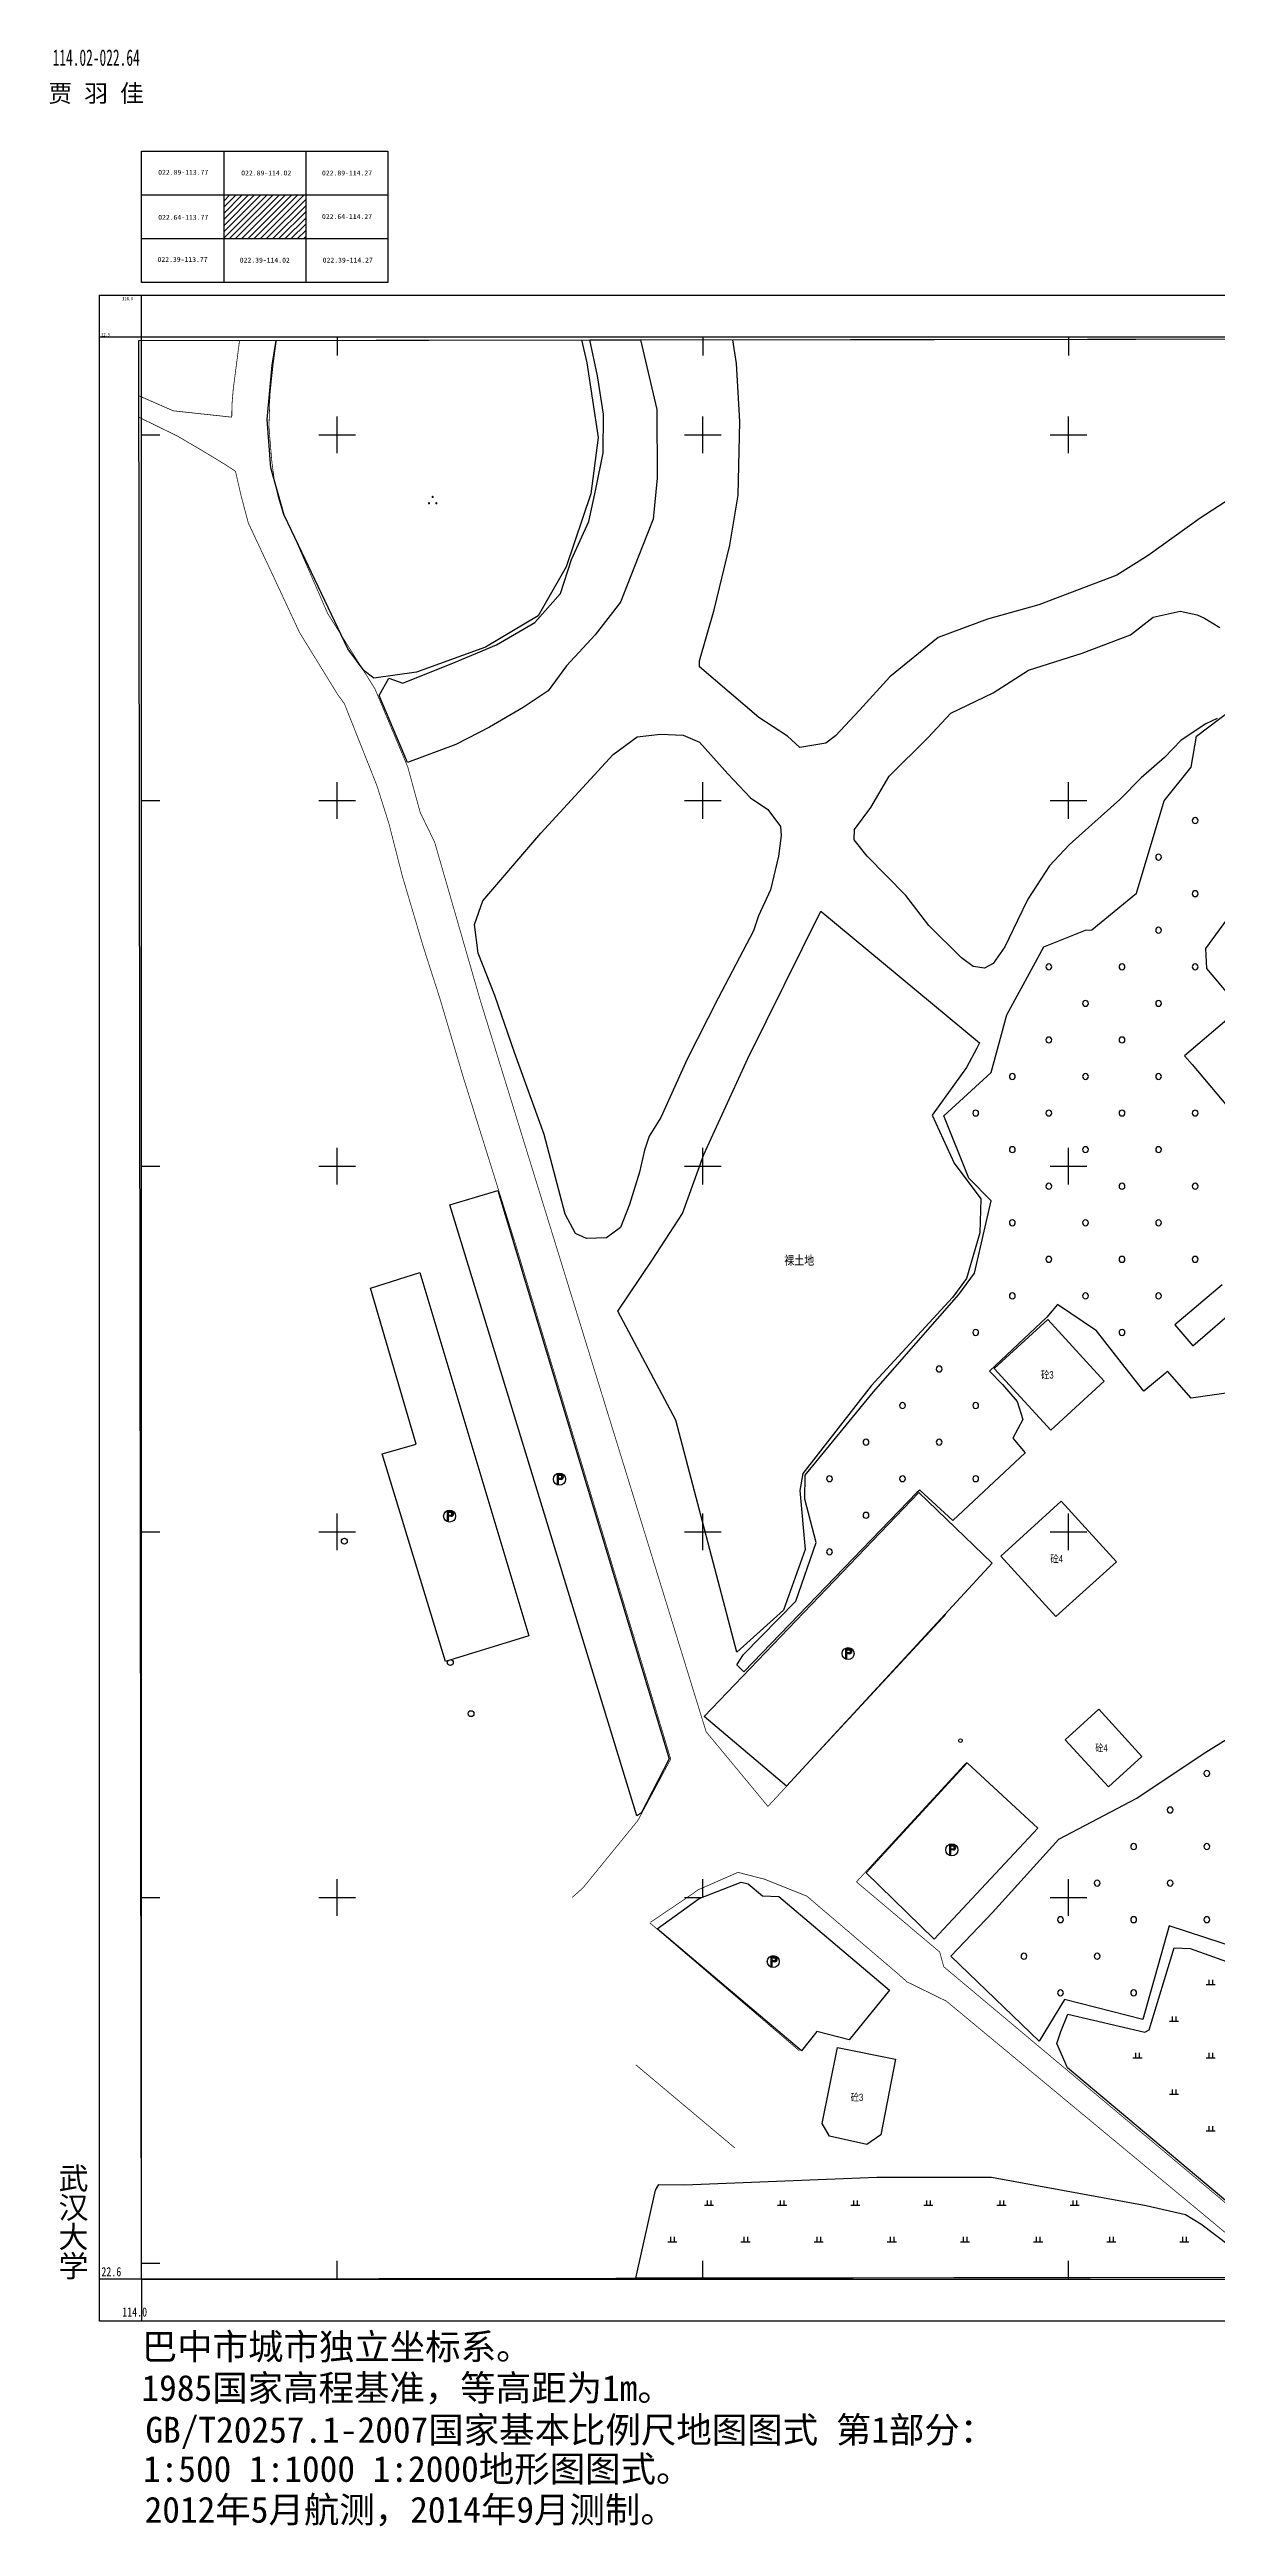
# Model space of a CAD drawing. Extents: x 114011 to 114360, y 22614 to 22953.
# Drawn here: x 114010.7 to 114170.2, y 22614 to 22952.7 of the extents above; entities that cross this region are included whole.
import ezdxf
from ezdxf.enums import TextEntityAlignment as Align

# ---------------------------------------------------------------- set-up
doc = ezdxf.new("R2010")
doc.units = 0
doc.header["$LTSCALE"] = 0.5
doc.layers.get('0').update_dxf_attribs({"linetype": 'CONTINUOUS'})
doc.layers.add('ASSIST', color=7, linetype='CONTINUOUS', plot=False)
for name, color, linetype in [('DLSS', 4, 'CONTINUOUS'), ('IDATA_02', 7, 'CONTINUOUS'), ('IDATA_04', 7, 'CONTINUOUS'), ('JMD', 6, 'CONTINUOUS'), ('SXSS', 5, 'CONTINUOUS'), ('TK', 7, 'CONTINUOUS'), ('ZBTZ', 3, 'CONTINUOUS')]:
    doc.layers.add(name, color=color, linetype=linetype)
doc.styles.add('宋体', font='simsun.ttc')
doc.styles.add('细等线体', font='', dxfattribs={"width": 0.8})
doc.styles.add('黑体', font='simhei.ttf')
doc.styles.get('细等线体').set_extended_font_data('FZXiDengXian-Z06S')
doc.linetypes.add('1161', pattern='A,0,[149,AAA.SHX,S=0.15,R=0,X=0,Y=0],-1.6', length=1.6)

# ---------------------------------------------------------------- blocks, each defined once
blk = doc.blocks.new('gc119')
for p, q in [((-1.25, 0), (1.25, 0)), ((-0.5, 1.3), (-0.5, 0)), ((0.5, 1.3), (0.5, 0))]:
    blk.add_line(p, q)
blk = doc.blocks.new('gc089')
at = {"const_width": 0.3}
for points in [[(-1.15, 0, 1), (-0.85, 0, 1)], [(-0.15, 1.732, 1), (0.15, 1.732, 1)], [(0.85, 0, 1), (1.15, 0, 1)]]:
    blk.add_lwpolyline(points, format="xyb", close=True, dxfattribs=at)
blk = doc.blocks.new('gc326')
blk.add_circle((0, 0), 0.8)
blk = doc.blocks.new('gc122')
blk.add_circle((0, 0), 0.5)
blk = doc.blocks.new('gc297')
at = {"linetype": 'Continuous'}
for points in [[(-0.33, 1.05), (0.4, 1.05), (0.4, 1.3), (-0.45, 1.3), (-0.58, 1.3), (-0.58, 1.17), (-0.58, -1.33), (-0.33, -1.33)], [(0.4, -0.05), (-0.33, -0.05), (-0.33, 0.2), (0.4, 0.2)]]:
    blk.add_hatch(color=256, dxfattribs=at).paths.add_polyline_path(points)
h = blk.add_hatch(color=256, dxfattribs=at)
edge = h.paths.add_edge_path()
edge.add_line((0.4, 1.3), (0.4, 1.05))
edge.add_arc((0.4, 0.62), 0.425, -90, 90, ccw=False)
edge.add_line((0.4, 0.2), (0.4, -0.05))
edge.add_arc((0.4, 0.62), 0.675, 270, 450)
for p, q in [((-0.58, 1.17), (-0.58, 1.3)), ((-0.58, 1.3), (-0.45, 1.3)), ((-0.58, -1.33), (-0.58, 1.17)), ((-0.45, 1.3), (0.4, 1.3)), ((-0.33, 1.05), (0.4, 1.05)), ((-0.33, -1.33), (-0.33, 1.05)), ((0.4, 0.2), (-0.33, 0.2)), ((-0.33, -0.05), (-0.33, 0.2)), ((0.4, 1.3), (0.4, 1.05)), ((0.4, 1.3), (0.4, 1.05)), ((0.4, 0.2), (0.4, -0.05)), ((0.4, 0.2), (0.4, -0.05)), ((0.4, 0.2), (0.4, -0.05)), ((-0.58, -1.33), (-0.33, -1.33)), ((0.4, -0.05), (-0.33, -0.05))]:
    blk.add_line(p, q)
blk.add_circle((0, 0), 1.65)
for radius in [0.675, 0.425]:
    blk.add_arc((0.4, 0.62), radius, 270, 90)

msp = doc.modelspace()

# ---------------------------------------------------------------- linework, layer by layer
at = {"layer": 'ASSIST', "flags": 128}
for points in [[(114171.56, 22768.99), (114166.76, 22768.27), (114163.52, 22771.96), (114163.19, 22771.68), (114160.28, 22769.23), (114157.25, 22773.12), (114153.82, 22777.5), (114148.49, 22781.09), (114147.05, 22779.36), (114139.2, 22771.99), (114140.95, 22770.17), (114142.98, 22767.83), (114143.74, 22765.38), (114142.37, 22762.83), (114144.05, 22760.79), (114134.18, 22751.56), (114129.68, 22755.72), (114129.28, 22755.42), (114105.59, 22730.84), (114104.66, 22731.81), (114105.55, 22733.24), (114112.71, 22740.53), (114115.51, 22748.55), (114113.95, 22754.47), (114113.97, 22757.74), (114123.33, 22769.13), (114135.02, 22782.45), (114137.12, 22785.36), (114139.44, 22795.27), (114136.37, 22798.39), (114132.93, 22806.89), (114139.44, 22812.8), (114141.54, 22820.71), (114146.62, 22830.01), (114152.31, 22832.27), (114153.16, 22832.33), (114159.27, 22837.35), (114163.05, 22849.95), (114166.76, 22854.55), (114167.48, 22858.81), (114172.17, 22862.36)], [(114171.95, 22834.2), (114168.73, 22829.79), (114168.88, 22827.02), (114173.48, 22821.57), (114165.85, 22815.11), (114166.91, 22813.9), (114179.2, 22799.3)], [(114171.01, 22783.79), (114164.55, 22778.29), (114166.97, 22775.45), (114173.4, 22781)], [(114207.5, 22681.81), (114163.76, 22696.12), (114160.16, 22683.34), (114149.45, 22686.07), (114145.96, 22680.38), (114133.9, 22691.97), (114139.58, 22697.97), (114148.65, 22707.97), (114159.33, 22713.6), (114168.42, 22719.66), (114180.04, 22726.88)]]:
    msp.add_lwpolyline(points, dxfattribs=at)
for points in [[(114164.42, 22693.1), (114166.63, 22693.04), (114173.5, 22690.58), (114175.67, 22691.96), (114181.37, 22689.96), (114192.44, 22684.5), (114197.9, 22681.6), (114197.8, 22676.04), (114195.14, 22667.58), (114195.36, 22662.92), (114193.84, 22656.2), (114192.44, 22652.12), (114191, 22648.81), (114190.3, 22648.07), (114183.99, 22648.06), (114149.84, 22676.72), (114148.38, 22680.05), (114148.93, 22681.7), (114149.92, 22684.05), (114160.42, 22681.61), (114161, 22681.89)], [(114090.84, 22647.93), (114093.51, 22660), (114093.97, 22660.75), (114097.51, 22660.73), (114123.78, 22661.75), (114139.47, 22661.78), (114160.6, 22657.9), (114165.97, 22656.67), (114168.09, 22655.36), (114177.78, 22648.05)]]:
    msp.add_lwpolyline(points, close=True, dxfattribs=at)
at = {"layer": 'DLSS', "linetype": 'Continuous', "const_width": 0.1, "flags": 128}
for points, elevation in [([(114036.66, 22912.92), (114035.8, 22906.26), (114035.62, 22904.09), (114035.6, 22902.43), (114027.59, 22903.3), (114022.91, 22905.35)], 35.42), ([(114104.37, 22665.76), (114090.82, 22677.14)], 35.98)]:
    msp.add_lwpolyline(points, dxfattribs=dict(at, elevation=elevation))
at = {"layer": 'IDATA_02', "color": 7, "flags": 128}
for points in [[(114023.27, 22938.81), (114056.93, 22938.81), (114056.93, 22920.86), (114023.27, 22920.86), (114023.27, 22938.81)], [(114034.49, 22938.81), (114034.49, 22920.86)], [(114045.71, 22938.81), (114045.71, 22920.86)], [(114023.27, 22932.83), (114056.93, 22932.83)], [(114036.19, 22932.83), (114034.49, 22931.13)], [(114037.03, 22932.83), (114034.49, 22930.29)], [(114035.34, 22932.83), (114034.49, 22931.98)], [(114039.57, 22932.83), (114034.49, 22927.75)], [(114037.88, 22932.83), (114034.49, 22929.44)], [(114038.72, 22932.83), (114034.49, 22928.6)], [(114040.42, 22932.83), (114034.49, 22926.9)], [(114041.26, 22932.83), (114035.28, 22926.84)], [(114042.11, 22932.83), (114036.13, 22926.84)], [(114042.96, 22932.83), (114036.97, 22926.84)], [(114043.8, 22932.83), (114037.82, 22926.84)], [(114044.65, 22932.83), (114038.66, 22926.84)], [(114045.49, 22932.83), (114039.51, 22926.84)], [(114045.71, 22932.2), (114040.36, 22926.84)], [(114045.71, 22931.35), (114041.2, 22926.84)], [(114045.71, 22930.51), (114042.05, 22926.84)], [(114023.27, 22926.84), (114056.93, 22926.84)], [(114045.71, 22929.66), (114042.9, 22926.84)], [(114045.71, 22928.81), (114043.74, 22926.84)], [(114045.71, 22927.97), (114044.59, 22926.84)], [(114045.71, 22927.12), (114045.43, 22926.84)], [(114017.52, 22642.08), (114017.52, 22919.11), (114352.93, 22919.11), (114352.93, 22642.08), (114017.52, 22642.08)], [(114023.27, 22913.36), (114023.27, 22919.11)], [(114023.27, 22913.36), (114017.52, 22913.36)], [(114023.27, 22647.83), (114023.27, 22913.36)], [(114347.18, 22913.36), (114023.27, 22913.36)], [(114050, 22913.36), (114050, 22910.86)], [(114100, 22913.36), (114100, 22910.86)], [(114150, 22913.36), (114150, 22910.86)], [(114023.27, 22900), (114025.77, 22900)], [(114047.5, 22900), (114052.5, 22900)], [(114050, 22897.5), (114050, 22902.5)], [(114097.5, 22900), (114102.5, 22900)], [(114100, 22897.5), (114100, 22902.5)], [(114147.5, 22900), (114152.5, 22900)], [(114150, 22897.5), (114150, 22902.5)], [(114050, 22847.5), (114050, 22852.5)], [(114100, 22847.5), (114100, 22852.5)], [(114150, 22847.5), (114150, 22852.5)], [(114023.27, 22850), (114025.77, 22850)], [(114047.5, 22850), (114052.5, 22850)], [(114097.5, 22850), (114102.5, 22850)], [(114147.5, 22850), (114152.5, 22850)], [(114050, 22797.5), (114050, 22802.5)], [(114100, 22797.5), (114100, 22802.5)], [(114150, 22797.5), (114150, 22802.5)], [(114023.27, 22800), (114025.77, 22800)], [(114047.5, 22800), (114052.5, 22800)], [(114097.5, 22800), (114102.5, 22800)], [(114147.5, 22800), (114152.5, 22800)], [(114050, 22747.5), (114050, 22752.5)], [(114100, 22747.5), (114100, 22752.5)], [(114150, 22747.5), (114150, 22752.5)], [(114023.27, 22750), (114025.77, 22750)], [(114047.5, 22750), (114052.5, 22750)], [(114097.5, 22750), (114102.5, 22750)], [(114147.5, 22750), (114152.5, 22750)], [(114023.27, 22700), (114025.77, 22700)], [(114047.5, 22700), (114052.5, 22700)], [(114050, 22697.5), (114050, 22702.5)], [(114097.5, 22700), (114102.5, 22700)], [(114100, 22697.5), (114100, 22702.5)], [(114147.5, 22700), (114152.5, 22700)], [(114150, 22697.5), (114150, 22702.5)], [(114023.27, 22650), (114025.77, 22650)], [(114050, 22647.83), (114050, 22650.33)], [(114100, 22647.83), (114100, 22650.33)], [(114150, 22647.83), (114150, 22650.33)], [(114023.27, 22647.83), (114017.52, 22647.83)], [(114023.27, 22647.83), (114023.27, 22642.08)], [(114023.27, 22647.83), (114347.18, 22647.83)]]:
    msp.add_lwpolyline(points, dxfattribs=at)
at = {"layer": 'JMD', "linetype": 'Continuous', "flags": 128}
for points, elevation in [([(114147.15, 22779.05), (114154.89, 22770.6), (114147.58, 22763.9), (114139.84, 22772.35)], 46.67), ([(114149.53, 22721.55), (114154.12, 22725.74), (114160.01, 22719.27), (114155.47, 22715.12)], 49.3)]:
    msp.add_lwpolyline(points, close=True, dxfattribs=dict(at, elevation=elevation))
at = {"layer": 'SXSS', "linetype": 'Continuous', "flags": 128}
for points, elevation in [([(114176.92, 22894.42), (114168.01, 22888.64), (114160.9, 22883.53), (114156.58, 22880.82), (114145.93, 22876.78), (114138.91, 22874.82), (114132.19, 22872.3), (114125.55, 22866.94), (114121.42, 22862.38), (114118.12, 22858.85), (114116.83, 22857.85), (114113.27, 22857.25), (114111.58, 22858.83), (114107.66, 22861.38), (114099.55, 22868.28), (114099.54, 22869.11), (114101.54, 22876.07), (114103.69, 22884.91), (114104.81, 22891.76), (114105.06, 22901.84), (114104.61, 22909.76), (114104.12, 22913.02), (114186.76, 22913.13)], 35.89), ([(114170.32, 22861.21), (114168.79, 22860.48), (114165.38, 22858.28), (114163.13, 22855.91), (114159.93, 22853.11), (114157.02, 22850.14), (114153.18, 22846.73), (114150.08, 22843.97), (114147.39, 22841.1), (114144.43, 22836.51), (114143.02, 22833.6), (114141.31, 22829.99), (114139.68, 22827.71), (114138.51, 22827.08), (114136.95, 22827.33), (114135.36, 22828.5), (114130.89, 22832.9), (114127.75, 22837.01), (114122.45, 22842.39), (114120.69, 22844.64), (114120.72, 22846.03), (114122.98, 22849.07), (114125.46, 22853.33), (114130.78, 22858.57), (114133.91, 22861.97), (114139.71, 22864.75), (114144.51, 22867.85), (114151.85, 22870.17), (114158.46, 22872.67), (114161.59, 22875.08), (114165.25, 22875.91), (114167.6, 22875.39), (114168.58, 22874.93), (114170.68, 22873.65)], 34.83)]:
    msp.add_lwpolyline(points, dxfattribs=dict(at, elevation=elevation))
at = {"layer": 'ZBTZ', "linetype": '1161', "flags": 128}
for points, elevation in [([(114083.42, 22912.99), (114084.13, 22909.85), (114085.7, 22899.67), (114084.67, 22891.94), (114081.31, 22881.95), (114077.49, 22875.27), (114070.29, 22871), (114060.87, 22867.55), (114055.04, 22866.74), (114053.72, 22867.75), (114051.46, 22870.75), (114044.72, 22884.94), (114042.75, 22889.04), (114040.96, 22895.48), (114040.43, 22902.11), (114041.13, 22909.52), (114041.66, 22912.93)], 34.37), ([(114137.84, 22816.87), (114137.46, 22816.16), (114136.03, 22813.52), (114131.36, 22807), (114134.34, 22800.41), (114138, 22795.54), (114137.85, 22790.87), (114136.04, 22784.65), (114134.12, 22782.04), (114123.01, 22769.97), (114113.67, 22758), (114113.28, 22755.64), (114113.97, 22747.61), (114111.02, 22739.31), (114104.64, 22733.54), (114096.29, 22765.27), (114088.37, 22780.19), (114093.06, 22787.17), (114097.23, 22793.55), (114100.12, 22801.6), (114106.13, 22814.75), (114116.15, 22834.88)], 35.25)]:
    msp.add_lwpolyline(points, close=True, dxfattribs=dict(at, elevation=elevation))
at = {"layer": 'ZBTZ', "flags": 128}
for points in [[(114166.91, 22847.27, 1), (114167.71, 22847.27, 1)], [(114161.91, 22842.27, 1), (114162.71, 22842.27, 1)], [(114166.91, 22837.27, 1), (114167.71, 22837.27, 1)], [(114161.91, 22832.27, 1), (114162.71, 22832.27, 1)], [(114146.91, 22827.27, 1), (114147.71, 22827.27, 1)], [(114156.91, 22827.27, 1), (114157.71, 22827.27, 1)], [(114166.91, 22827.27, 1), (114167.71, 22827.27, 1)], [(114151.91, 22822.27, 1), (114152.71, 22822.27, 1)], [(114161.91, 22822.27, 1), (114162.71, 22822.27, 1)], [(114146.91, 22817.27, 1), (114147.71, 22817.27, 1)], [(114156.91, 22817.27, 1), (114157.71, 22817.27, 1)], [(114141.91, 22812.27, 1), (114142.71, 22812.27, 1)], [(114151.91, 22812.27, 1), (114152.71, 22812.27, 1)], [(114161.91, 22812.27, 1), (114162.71, 22812.27, 1)], [(114136.91, 22807.27, 1), (114137.71, 22807.27, 1)], [(114146.91, 22807.27, 1), (114147.71, 22807.27, 1)], [(114156.91, 22807.27, 1), (114157.71, 22807.27, 1)], [(114166.91, 22807.27, 1), (114167.71, 22807.27, 1)], [(114141.91, 22802.27, 1), (114142.71, 22802.27, 1)], [(114151.91, 22802.27, 1), (114152.71, 22802.27, 1)], [(114161.91, 22802.27, 1), (114162.71, 22802.27, 1)], [(114146.91, 22797.27, 1), (114147.71, 22797.27, 1)], [(114156.91, 22797.27, 1), (114157.71, 22797.27, 1)], [(114166.91, 22797.27, 1), (114167.71, 22797.27, 1)], [(114141.91, 22792.27, 1), (114142.71, 22792.27, 1)], [(114151.91, 22792.27, 1), (114152.71, 22792.27, 1)], [(114161.91, 22792.27, 1), (114162.71, 22792.27, 1)], [(114146.91, 22787.27, 1), (114147.71, 22787.27, 1)], [(114156.91, 22787.27, 1), (114157.71, 22787.27, 1)], [(114166.91, 22787.27, 1), (114167.71, 22787.27, 1)], [(114141.91, 22782.27, 1), (114142.71, 22782.27, 1)], [(114151.91, 22782.27, 1), (114152.71, 22782.27, 1)], [(114161.91, 22782.27, 1), (114162.71, 22782.27, 1)], [(114136.91, 22777.27, 1), (114137.71, 22777.27, 1)], [(114156.91, 22777.27, 1), (114157.71, 22777.27, 1)], [(114131.91, 22772.27, 1), (114132.71, 22772.27, 1)], [(114126.91, 22767.27, 1), (114127.71, 22767.27, 1)], [(114136.91, 22767.27, 1), (114137.71, 22767.27, 1)], [(114121.91, 22762.27, 1), (114122.71, 22762.27, 1)], [(114131.91, 22762.27, 1), (114132.71, 22762.27, 1)], [(114116.91, 22757.27, 1), (114117.71, 22757.27, 1)], [(114126.91, 22757.27, 1), (114127.71, 22757.27, 1)], [(114136.91, 22757.27, 1), (114137.71, 22757.27, 1)], [(114121.91, 22752.27, 1), (114122.71, 22752.27, 1)], [(114116.91, 22747.27, 1), (114117.71, 22747.27, 1)], [(114168.5, 22716.97, 1), (114169.3, 22716.97, 1)], [(114163.5, 22711.97, 1), (114164.3, 22711.97, 1)], [(114158.5, 22706.97, 1), (114159.3, 22706.97, 1)], [(114168.5, 22706.97, 1), (114169.3, 22706.97, 1)], [(114153.5, 22701.97, 1), (114154.3, 22701.97, 1)], [(114163.5, 22701.97, 1), (114164.3, 22701.97, 1)], [(114148.5, 22696.97, 1), (114149.3, 22696.97, 1)], [(114158.5, 22696.97, 1), (114159.3, 22696.97, 1)], [(114168.5, 22696.97, 1), (114169.3, 22696.97, 1)], [(114143.5, 22691.97, 1), (114144.3, 22691.97, 1)], [(114153.5, 22691.97, 1), (114154.3, 22691.97, 1)], [(114148.5, 22686.97, 1), (114149.3, 22686.97, 1)], [(114158.5, 22686.97, 1), (114159.3, 22686.97, 1)]]:
    msp.add_lwpolyline(points, format="xyb", close=True, dxfattribs=at)

# ---------------------------------------------------------------- block references
at = {"layer": 'ZBTZ', "xscale": 0.5, "yscale": 0.5, "zscale": 0.5}
for name, p in [('gc089', (114063.06, 22890.66, 34.37)), ('gc326', (114050.99, 22748.72, 43.25)), ('gc326', (114080.49, 22747.5, 42.78)), ('gc326', (114082.33, 22740.73, 42.63)), ('gc326', (114065.48, 22732.13, 42.98)), ('gc326', (114068.31, 22725.14, 41.65)), ('gc122', (114135.21, 22721.47, 44.14)), ('gc119', (114169.42, 22688.1, 35.97)), ('gc119', (114164.42, 22683.1, 35.97)), ('gc119', (114159.42, 22678.1, 35.97)), ('gc119', (114169.42, 22678.1, 35.97)), ('gc119', (114164.42, 22673.1, 35.97)), ('gc119', (114169.42, 22668.1, 35.97)), ('gc119', (114100.84, 22657.93, 35.17)), ('gc119', (114110.84, 22657.93, 35.17)), ('gc119', (114120.84, 22657.93, 35.17)), ('gc119', (114130.84, 22657.93, 35.17)), ('gc119', (114140.84, 22657.93, 35.17)), ('gc119', (114150.84, 22657.93, 35.17)), ('gc119', (114095.84, 22652.93, 35.17)), ('gc119', (114105.84, 22652.93, 35.17)), ('gc119', (114115.84, 22652.93, 35.17)), ('gc119', (114125.84, 22652.93, 35.17)), ('gc119', (114135.84, 22652.93, 35.17)), ('gc119', (114145.84, 22652.93, 35.17)), ('gc119', (114155.84, 22652.93, 35.17)), ('gc119', (114165.84, 22652.93, 35.17))]:
    msp.add_blockref(name, p, dxfattribs=at)

# ---------------------------------------------------------------- texts
at = {"layer": 'IDATA_04', "color": 7, "style": '宋体', "width": 0.6}
msp.add_text('114.02-022.64', height=2.2441, dxfattribs=at).set_placement((114017.06, 22949.81), align=Align.BOTTOM_CENTER)
at = {"layer": 'IDATA_04', "color": 7, "style": '黑体'}
msp.add_text('贾 羽 佳', height=2.394, dxfattribs=at).set_placement((114017.06, 22944.8), align=Align.BOTTOM_CENTER)
at = {"layer": 'IDATA_04', "color": 7, "style": '宋体'}
for s, height, p in [('022.89-113.77', 0.6732, (114025.54, 22936.26)), ('022.89-114.02', 0.6732, (114036.89, 22936.16)), ('022.89-114.27', 0.6732, (114047.93, 22936.16)), ('022.64-114.27', 0.6732, (114047.93, 22930.2)), ('022.64-113.77', 0.6732, (114025.54, 22930.1)), ('022.39-113.77', 0.6732, (114025.45, 22924.33)), ('022.39-114.02', 0.6732, (114036.69, 22924.24)), ('022.39-114.27', 0.6732, (114048.03, 22924.24)), ('巴中市城市独立坐标系。', 3.5526, (114023.28, 22640.36)), ('1985国家高程基准，等高距为1m。', 3.5526, (114023.25, 22634.72)), ('GB/T20257.1-2007国家基本比例尺地图图式 第1部分：', 3.5526, (114023.79, 22628.99)), ('1:500 1:1000 1:2000地形图图式。', 3.5526, (114023.45, 22623.65)), ('2012年5月航测，2014年9月测制。', 3.5526, (114023.68, 22618.07))]:
    msp.add_text(s, height=height, dxfattribs=at).set_placement(p, align=Align.TOP_LEFT)
at = {"layer": 'IDATA_04', "color": 7, "style": '宋体', "width": 0.8}
msp.add_text('114.0', height=0.45, dxfattribs=at).set_placement((114020.62, 22918.86), align=Align.TOP_LEFT)
for s, height, p in [('22.9', 0.45, (114017.77, 22913.36)), ('22.6', 1.25, (114017.77, 22647.83)), ('114.0', 1.25, (114020.62, 22642.33))]:
    msp.add_text(s, height=height, dxfattribs=at).set_placement(p, align=Align.BOTTOM_LEFT)
at = {"layer": 'IDATA_04', "color": 7, "insert": (114016.01, 22647.78), "char_height": 3, "attachment_point": 9, "line_spacing_factor": 0.8, "style": '宋体'}
msp.add_mtext('武^J汉^J大^J学', dxfattribs=at)
at = {"layer": 'JMD', "style": '细等线体', "width": 0.8}
for p in [(114147.37, 22771.47, 46.67), (114148.64, 22746.32, 49.81), (114154.77, 22720.45, 49.3), (114121.34, 22672.68, 45.87)]:
    msp.add_text('砼', height=1, dxfattribs=at).set_placement(p, align=Align.MIDDLE_RIGHT)
for s, p in [('3', (114147.37, 22771.47, 46.67)), ('4', (114148.64, 22746.32, 49.81)), ('4', (114154.77, 22720.45, 49.3)), ('3', (114121.34, 22672.68, 45.87))]:
    msp.add_text(s, height=1, dxfattribs=at).set_placement(p, align=Align.MIDDLE_LEFT)
at = {"layer": 'ZBTZ', "style": '细等线体', "width": 0.8}
msp.add_text('裸土地', height=1.25, dxfattribs=at).set_placement((114113.18, 22787.16, 35.25), align=Align.MIDDLE)

# ---------------------------------------------------------------- next in the draw order: wipeouts: each hides what was drawn before it
at = {"color": 5, "true_color": 0x0000ff}
for points in [[(114061.3, 22785.45), (114076.2, 22735.78), (114064.82, 22732.28), (114056.15, 22760.66), (114060.79, 22762.01), (114054.56, 22783.34)], [(114111.44, 22715.25), (114100.16, 22724.76), (114129.51, 22755.39), (114139.57, 22745.74)], [(114093.76, 22695.7), (114099.51, 22699.85), (114105.23, 22702.1), (114106.19, 22701.88), (114108.15, 22700.25), (114110.4, 22700.12), (114125.5, 22687.32), (114120, 22680.54), (114115.6, 22681.7), (114113.5, 22679.05)]]:
    msp.add_wipeout(points, dxfattribs=at).dxf.layer = 'DLSS'

# ---------------------------------------------------------------- next in the draw order: linework, layer by layer
at = {"layer": 'DLSS', "linetype": '1161', "flags": 128}
for points, elevation in [([(114061.3, 22785.45), (114076.2, 22735.78), (114064.82, 22732.28), (114056.15, 22760.66), (114060.79, 22762.01), (114054.56, 22783.34)], 35.21), ([(114111.44, 22715.25), (114100.16, 22724.76), (114129.51, 22755.39), (114139.57, 22745.74)], 37.14), ([(114093.76, 22695.7), (114099.51, 22699.85), (114105.23, 22702.1), (114106.19, 22701.88), (114108.15, 22700.25), (114110.4, 22700.12), (114125.5, 22687.32), (114120, 22680.54), (114115.6, 22681.7), (114113.5, 22679.05)], 35.95)]:
    msp.add_lwpolyline(points, close=True, dxfattribs=dict(at, elevation=elevation))
at = {"layer": 'DLSS', "linetype": 'Continuous', "const_width": 0.1, "elevation": 36.04, "flags": 128}
msp.add_lwpolyline([(114092.74, 22696.55), (114113.18, 22679.06)], dxfattribs=at)
at = {"layer": 'JMD', "linetype": 'Continuous', "flags": 128}
for points, elevation in [([(114148.24, 22738.41), (114140.75, 22746.66), (114149.01, 22754.21), (114156.54, 22745.89)], 49.81), ([(114117.31, 22667.35), (114116.32, 22669.09), (114118.39, 22679.47), (114126.36, 22677.89), (114124.33, 22667.56), (114122.41, 22666.23)], 45.87)]:
    msp.add_lwpolyline(points, close=True, dxfattribs=dict(at, elevation=elevation))

# ---------------------------------------------------------------- next in the draw order: block references
at = {"layer": 'DLSS', "xscale": 0.5, "yscale": 0.5, "zscale": 0.5}
for p in [(114065.38, 22752.16, 35.21), (114119.86, 22733.36, 37.14), (114109.63, 22691.24, 35.95)]:
    msp.add_blockref('gc297', p, dxfattribs=at)

# ---------------------------------------------------------------- next in the draw order: wipeouts: each hides what was drawn before it
at = {"color": 5, "true_color": 0x0000ff}
for points in [[(114065.41, 22794.74), (114071.96, 22796.7), (114095.41, 22718.96), (114091.58, 22711.55), (114090.98, 22711.18)], [(114122.31, 22703.37), (114136.13, 22718.42), (114145.79, 22709.5), (114131.61, 22694.31)]]:
    msp.add_wipeout(points, dxfattribs=at).dxf.layer = 'DLSS'

# ---------------------------------------------------------------- next in the draw order: linework, layer by layer
at = {"layer": 'DLSS', "linetype": 'Continuous', "const_width": 0.1, "flags": 128}
for points, elevation in [([(114133.24, 22738.71), (114108.9, 22712.46), (114100.45, 22722.67), (114069.58, 22822.66), (114063.34, 22844.29), (114061.36, 22848.38), (114059.66, 22854.59), (114055.17, 22865.29), (114048.7, 22875.6), (114043.51, 22887.54), (114042.68, 22889.03), (114041.99, 22891.34), (114041.44, 22893.63), (114041.1, 22896.15), (114040.89, 22898.52), (114040.68, 22901.17), (114040.76, 22903.44), (114040.81, 22905.41), (114041.02, 22907.45), (114041.25, 22909.57), (114041.47, 22911.27), (114041.71, 22912.93)], 35.78), ([(114022.91, 22902.42), (114028.17, 22899.84), (114031.47, 22897.91), (114034.54, 22896.05), (114036.1, 22895.03), (114036.88, 22891.65), (114037.87, 22887.93), (114041.37, 22880.48), (114044.87, 22872.97), (114050.13, 22864.42), (114050.99, 22863.26), (114055.42, 22852.1), (114057.08, 22846.86), (114058.91, 22839.7), (114061.79, 22829.98), (114064.05, 22822.95), (114067.22, 22812.26), (114074.35, 22789.47), (114095.61, 22718.94), (114091.13, 22710.55), (114083.62, 22701.33), (114082.15, 22700.02)], 35.48), ([(114183.56, 22648.06), (114175.76, 22654.63), (114132.94, 22690.53), (114132.38, 22692.55), (114126.45, 22697.55), (114121, 22702.14), (114136.04, 22718.48)], 35.22), ([(114092.85, 22696.62), (114098.56, 22700.48), (114099.34, 22701.05), (114104.8, 22703.44), (114108.45, 22702.5), (114114.22, 22700.19), (114126.55, 22689.68), (114127.91, 22688.47), (114133.3, 22685.83), (114178.82, 22648.05)], 35.95)]:
    msp.add_lwpolyline(points, dxfattribs=dict(at, elevation=elevation))
at = {"layer": 'DLSS', "linetype": '1161', "flags": 128}
for points, elevation in [([(114065.41, 22794.74), (114071.96, 22796.7), (114095.41, 22718.96), (114091.58, 22711.55), (114090.98, 22711.18)], 35.69), ([(114122.31, 22703.37), (114136.13, 22718.42), (114145.79, 22709.5), (114131.61, 22694.31)], 35.87)]:
    msp.add_lwpolyline(points, close=True, dxfattribs=dict(at, elevation=elevation))

# ---------------------------------------------------------------- next in the draw order: block references
at = {"layer": 'DLSS', "xscale": 0.5, "yscale": 0.5, "zscale": 0.5}
for p in [(114080.41, 22757.21, 35.69), (114134.05, 22706.53, 35.87)]:
    msp.add_blockref('gc297', p, dxfattribs=at)

# ---------------------------------------------------------------- next in the draw order: wipeouts: each hides what was drawn before it
at = {"color": 4, "true_color": 0x00ffff}
msp.add_wipeout([(114091.47, 22913), (114093.73, 22903.47), (114093.76, 22894.11), (114093.21, 22888.49), (114091.17, 22883.3), (114088.73, 22877.11), (114085.26, 22872.68), (114081.34, 22868.43), (114078.85, 22864.99), (114075.44, 22862.71), (114070.82, 22860.02), (114066.22, 22857.66), (114059.62, 22855.22), (114055.74, 22864.38), (114057.05, 22866.74), (114059, 22866.05), (114066.15, 22868.92), (114071.78, 22871.28), (114077.05, 22874.34), (114080.52, 22878.3), (114082.03, 22882.95), (114084.41, 22888.14), (114085.38, 22892.58), (114086.38, 22897.53), (114086.43, 22902.84), (114085.59, 22908.06), (114084.55, 22912.99)], dxfattribs=at).dxf.layer = 'SXSS'

# ---------------------------------------------------------------- next in the draw order: linework, layer by layer
at = {"layer": 'SXSS', "elevation": 33.29, "flags": 128}
msp.add_lwpolyline([(114091.47, 22913), (114093.73, 22903.47), (114093.76, 22894.11), (114093.21, 22888.49), (114091.17, 22883.3), (114088.73, 22877.11), (114085.26, 22872.68), (114081.34, 22868.43), (114078.85, 22864.99), (114075.44, 22862.71), (114070.82, 22860.02), (114066.22, 22857.66), (114059.62, 22855.22), (114055.74, 22864.38), (114057.05, 22866.74), (114059, 22866.05), (114066.15, 22868.92), (114071.78, 22871.28), (114077.05, 22874.34), (114080.52, 22878.3), (114082.03, 22882.95), (114084.41, 22888.14), (114085.38, 22892.58), (114086.38, 22897.53), (114086.43, 22902.84), (114085.59, 22908.06), (114084.55, 22912.99), (114091.47, 22913)], dxfattribs=at)
at = {"layer": 'SXSS', "linetype": 'Continuous', "elevation": 35.29, "flags": 128}
msp.add_lwpolyline([(114106.91, 22832.17), (114102.1, 22822.99), (114097.86, 22814.64), (114094.28, 22806.67), (114092.64, 22804.1), (114092.01, 22802.2), (114091.36, 22799.18), (114089.98, 22794.78), (114088.74, 22791.64), (114086.83, 22790.2), (114084.11, 22790.14), (114082.59, 22790.78), (114081.17, 22793.45), (114078.31, 22804.36), (114074.27, 22815.56), (114071.55, 22823.35), (114069.27, 22829.14), (114068.79, 22833.07), (114069.92, 22836.27), (114077.87, 22845.54), (114087.72, 22856.28), (114091.03, 22858.71), (114094.19, 22859.08), (114097.32, 22858.94), (114099.56, 22858.01), (114103.42, 22853.64), (114106.51, 22850.38), (114108.88, 22848.76), (114110.64, 22846.45), (114110.72, 22845.21), (114110.33, 22842.39), (114109.27, 22837.81), (114107.61, 22834.23)], close=True, dxfattribs=at)
at = {"layer": 'TK', "linetype": 'Continuous', "elevation": 34.52, "flags": 128}
msp.add_lwpolyline([(114022.9, 22912.9), (114347.18, 22913.36), (114347.55, 22648.29), (114023.27, 22647.83), (114022.9, 22912.9)], dxfattribs=at)

doc.saveas('drawing.dxf')
